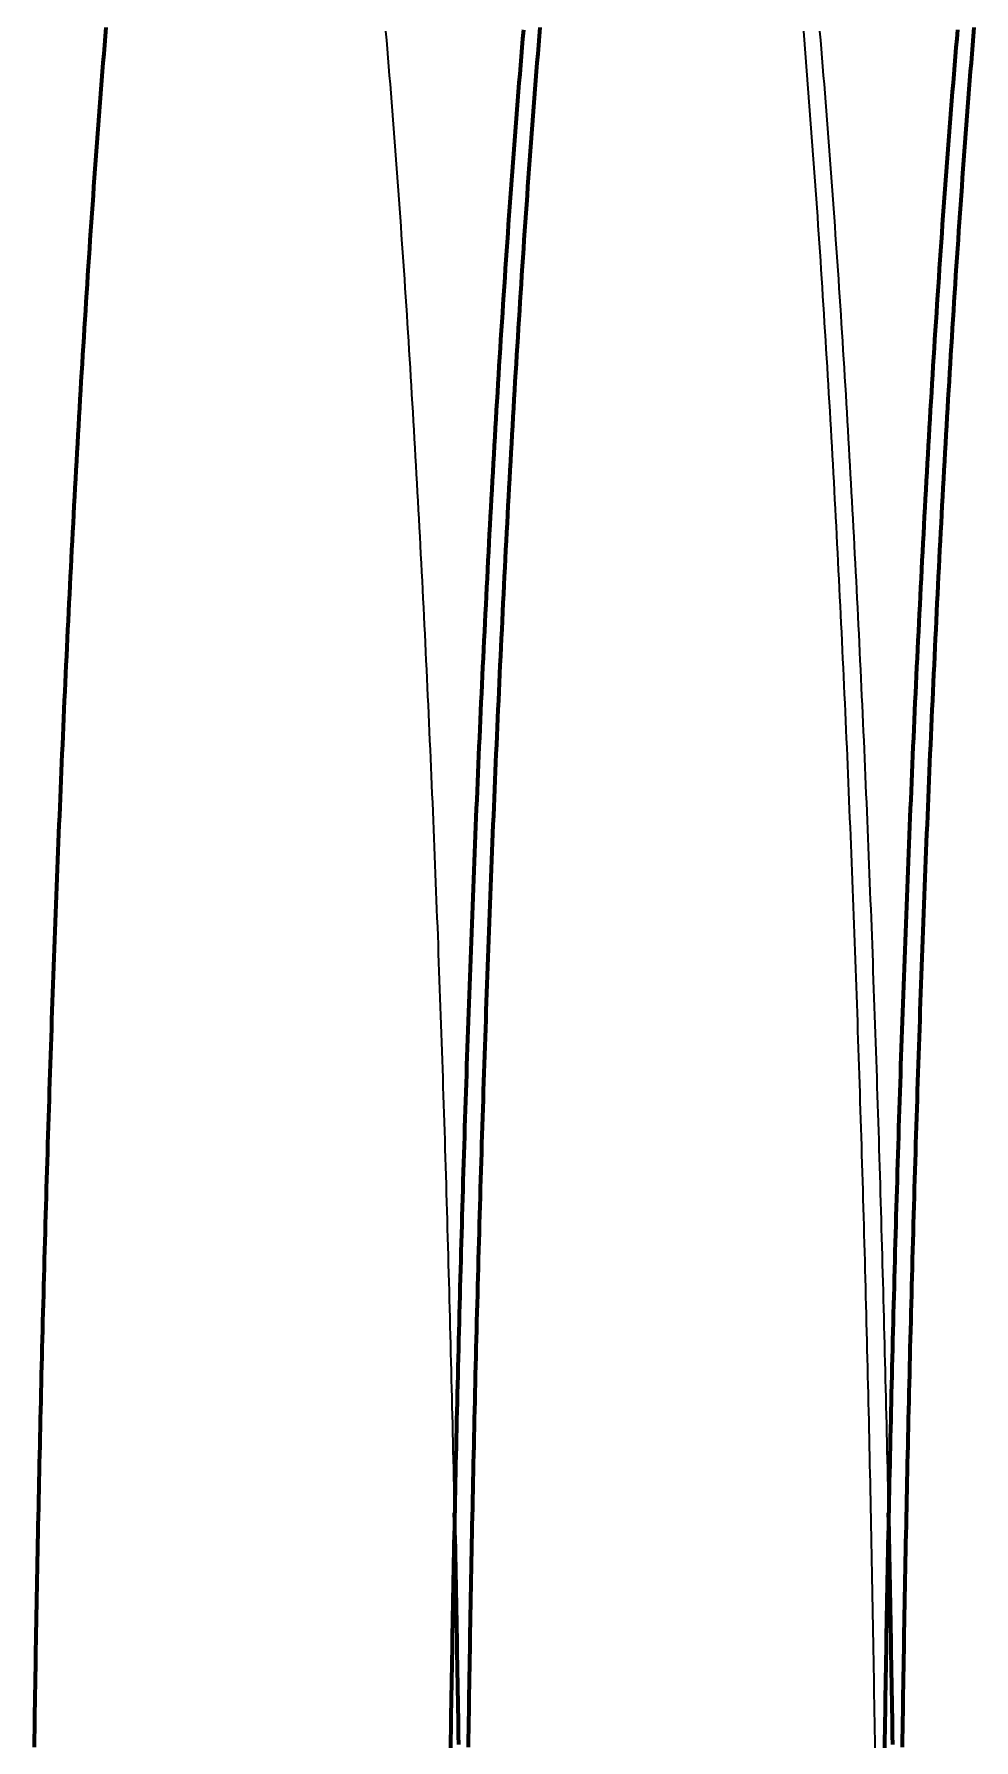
# Model space of a CAD drawing. Header units: millimetres. Extents: x 0 to 2382, y 0 to 420.
# Drawn here: x 262.94 to 268.24, y 315.55 to 325.18 of the extents above; entities that cross this region are included whole.
import ezdxf

# ---------------------------------------------------------------- set-up
doc = ezdxf.new("R2010")
doc.units = ezdxf.units.MM
doc.linetypes.add('IRAM-E-TRAZOS', pattern=[5, 4, -1])
doc.layers.add('01-VISIBLE', color=7, linetype='CONTINUOUS', lineweight=70)
doc.layers.add('02-OCULTA', color=4, linetype='IRAM-E-TRAZOS', lineweight=35)

msp = doc.modelspace()

# ---------------------------------------------------------------- linework, layer by layer
at = {"layer": '01-VISIBLE'}
for points in [[(263.3438, 325.2138), (263.3396, 325.1639), (263.3356, 325.114), (263.3315, 325.064), (263.3275, 325.0141), (263.3235, 324.9642), (263.3196, 324.9142), (263.3157, 324.8643), (263.3118, 324.8144), (263.308, 324.7644), (263.3042, 324.7145), (263.3004, 324.6645), (263.2966, 324.6146), (263.2929, 324.5646), (263.2893, 324.5147), (263.2856, 324.4647), (263.282, 324.4148), (263.2784, 324.3648), (263.2748, 324.3148), (263.2713, 324.2649), (263.2678, 324.2149), (263.2643, 324.1649), (263.2609, 324.115), (263.2575, 324.065), (263.2541, 324.015), (263.2507, 323.965), (263.2474, 323.9151), (263.2441, 323.8651), (263.2408, 323.8151), (263.2375, 323.7651), (263.2343, 323.7151), (263.2311, 323.6651), (263.2279, 323.6151), (263.2247, 323.5651), (263.2216, 323.5152), (263.2185, 323.4652), (263.2154, 323.4152), (263.2123, 323.3652), (263.2093, 323.3152), (263.2063, 323.2652), (263.2033, 323.2152), (263.2003, 323.1652), (263.1974, 323.1152), (263.1945, 323.0652), (263.1915, 323.0152), (263.1887, 322.9651), (263.1858, 322.9151), (263.183, 322.8651), (263.1802, 322.8151), (263.1774, 322.7651), (263.1746, 322.7151), (263.1718, 322.6651), (263.1691, 322.6151), (263.1664, 322.565), (263.1637, 322.515), (263.161, 322.465), (263.1584, 322.415), (263.1558, 322.365), (263.1531, 322.3149), (263.1505, 322.2649), (263.148, 322.2149), (263.1454, 322.1649), (263.1429, 322.1148), (263.1404, 322.0648), (263.1379, 322.0148), (263.1354, 321.9648), (263.1329, 321.9147), (263.1305, 321.8647), (263.1281, 321.8147), (263.1257, 321.7646), (263.1233, 321.7146), (263.1209, 321.6646), (263.1186, 321.6145), (263.1162, 321.5645), (263.1139, 321.5145), (263.1116, 321.4644), (263.1093, 321.4144), (263.1071, 321.3643), (263.1048, 321.3143), (263.1026, 321.2643), (263.1004, 321.2142), (263.0982, 321.1642), (263.096, 321.1141), (263.0938, 321.0641), (263.0917, 321.014), (263.0895, 320.964), (263.0874, 320.914), (263.0853, 320.8639), (263.0832, 320.8139), (263.0812, 320.7638), (263.0791, 320.7138), (263.0771, 320.6637), (263.0751, 320.6137), (263.0731, 320.5636), (263.0711, 320.5136), (263.0691, 320.4635), (263.0671, 320.4135), (263.0652, 320.3634), (263.0633, 320.3134), (263.0613, 320.2633), (263.0594, 320.2132), (263.0576, 320.1632), (263.0557, 320.1131), (263.0538, 320.0631), (263.052, 320.013), (263.0502, 319.963), (263.0483, 319.9129), (263.0465, 319.8628), (263.0448, 319.8128), (263.043, 319.7627), (263.0412, 319.7127), (263.0395, 319.6626), (263.0378, 319.6126), (263.036, 319.5625), (263.0343, 319.5124), (263.0327, 319.4624), (263.031, 319.4123), (263.0293, 319.3622), (263.0277, 319.3122), (263.0261, 319.2621), (263.0244, 319.212), (263.0228, 319.162), (263.0212, 319.1119), (263.0197, 319.0619), (263.0181, 319.0118), (263.0165, 318.9617), (263.015, 318.9117), (263.0135, 318.8616), (263.012, 318.8115), (263.0105, 318.7615), (263.009, 318.7114), (263.0075, 318.6613), (263.006, 318.6112), (263.0046, 318.5612), (263.0032, 318.5111), (263.0017, 318.461), (263.0003, 318.411), (262.9989, 318.3609), (262.9975, 318.3108), (262.9962, 318.2607), (262.9948, 318.2107), (262.9935, 318.1606), (262.9921, 318.1105), (262.9908, 318.0605), (262.9895, 318.0104), (262.9882, 317.9603), (262.9869, 317.9102), (262.9856, 317.8602), (262.9844, 317.8101), (262.9831, 317.76), (262.9819, 317.7099), (262.9806, 317.6599), (262.9794, 317.6098), (262.9782, 317.5597), (262.977, 317.5096), (262.9759, 317.4596), (262.9747, 317.4095), (262.9735, 317.3594), (262.9724, 317.3093), (262.9713, 317.2593), (262.9701, 317.2092), (262.969, 317.1591), (262.9679, 317.109), (262.9668, 317.0589), (262.9658, 317.0089), (262.9647, 316.9588), (262.9637, 316.9087), (262.9626, 316.8586), (262.9616, 316.8085), (262.9606, 316.7585), (262.9596, 316.7084), (262.9586, 316.6583), (262.9576, 316.6082), (262.9566, 316.5581), (262.9557, 316.5081), (262.9547, 316.458), (262.9538, 316.4079), (262.9528, 316.3578), (262.9519, 316.3077), (262.951, 316.2576), (262.9501, 316.2076), (262.9492, 316.1575), (262.9484, 316.1074), (262.9475, 316.0573), (262.9467, 316.0072), (262.9458, 315.9571), (262.945, 315.9071), (262.9442, 315.857), (262.9434, 315.8069), (262.9426, 315.7568), (262.9418, 315.7067), (262.941, 315.6566), (262.9402, 315.6066), (262.9395, 315.5565), (262.9387, 315.5064)], [(265.7008, 325.1991), (265.6966, 325.1492), (265.6924, 325.0994), (265.6882, 325.0495), (265.6841, 324.9996), (265.68, 324.9498), (265.6759, 324.8999), (265.6719, 324.85), (265.6679, 324.8001), (265.6639, 324.7503), (265.66, 324.7004), (265.6562, 324.6505), (265.6523, 324.6006), (265.6485, 324.5507), (265.6447, 324.5008), (265.641, 324.4509), (265.6373, 324.401), (265.6336, 324.3511), (265.6299, 324.3012), (265.6263, 324.2513), (265.6227, 324.2014), (265.6192, 324.1515), (265.6156, 324.1016), (265.6121, 324.0517), (265.6087, 324.0017), (265.6052, 323.9518), (265.6018, 323.9019), (265.5984, 323.852), (265.5951, 323.8021), (265.5917, 323.7521), (265.5884, 323.7022), (265.5851, 323.6523), (265.5819, 323.6023), (265.5787, 323.5524), (265.5755, 323.5025), (265.5723, 323.4525), (265.5691, 323.4026), (265.566, 323.3527), (265.5629, 323.3027), (265.5599, 323.2528), (265.5568, 323.2028), (265.5538, 323.1529), (265.5508, 323.103), (265.5478, 323.053), (265.5448, 323.0031), (265.5419, 322.9531), (265.539, 322.9032), (265.5361, 322.8532), (265.5332, 322.8032), (265.5304, 322.7533), (265.5276, 322.7033), (265.5248, 322.6534), (265.522, 322.6034), (265.5192, 322.5535), (265.5165, 322.5035), (265.5138, 322.4535), (265.5111, 322.4036), (265.5084, 322.3536), (265.5058, 322.3036), (265.5031, 322.2537), (265.5005, 322.2037), (265.4979, 322.1537), (265.4954, 322.1038), (265.4928, 322.0538), (265.4903, 322.0038), (265.4878, 321.9538), (265.4853, 321.9039), (265.4828, 321.8539), (265.4803, 321.8039), (265.4779, 321.7539), (265.4755, 321.704), (265.4731, 321.654), (265.4707, 321.604), (265.4683, 321.554), (265.466, 321.504), (265.4636, 321.4541), (265.4613, 321.4041), (265.459, 321.3541), (265.4567, 321.3041), (265.4545, 321.2541), (265.4522, 321.2041), (265.45, 321.1541), (265.4478, 321.1042), (265.4456, 321.0542), (265.4434, 321.0042), (265.4413, 320.9542), (265.4391, 320.9042), (265.437, 320.8542), (265.4349, 320.8042), (265.4328, 320.7542), (265.4307, 320.7042), (265.4287, 320.6542), (265.4266, 320.6042), (265.4246, 320.5542), (265.4226, 320.5043), (265.4206, 320.4543), (265.4186, 320.4043), (265.4166, 320.3543), (265.4147, 320.3043), (265.4127, 320.2543), (265.4108, 320.2043), (265.4089, 320.1543), (265.407, 320.1043), (265.4051, 320.0543), (265.4033, 320.0043), (265.4014, 319.9543), (265.3996, 319.9043), (265.3978, 319.8542), (265.396, 319.8042), (265.3942, 319.7542), (265.3924, 319.7042), (265.3906, 319.6542), (265.3889, 319.6042), (265.3871, 319.5542), (265.3854, 319.5042), (265.3837, 319.4542), (265.382, 319.4042), (265.3804, 319.3542), (265.3787, 319.3042), (265.377, 319.2542), (265.3754, 319.2042), (265.3738, 319.1541), (265.3722, 319.1041), (265.3706, 319.0541), (265.369, 319.0041), (265.3674, 318.9541), (265.3659, 318.9041), (265.3643, 318.8541), (265.3628, 318.8041), (265.3613, 318.754), (265.3598, 318.704), (265.3583, 318.654), (265.3568, 318.604), (265.3554, 318.554), (265.3539, 318.504), (265.3525, 318.454), (265.3511, 318.4039), (265.3496, 318.3539), (265.3482, 318.3039), (265.3469, 318.2539), (265.3455, 318.2039), (265.3441, 318.1539), (265.3428, 318.1038), (265.3414, 318.0538), (265.3401, 318.0038), (265.3388, 317.9538), (265.3375, 317.9038), (265.3362, 317.8537), (265.335, 317.8037), (265.3337, 317.7537), (265.3324, 317.7037), (265.3312, 317.6537), (265.33, 317.6036), (265.3288, 317.5536), (265.3276, 317.5036), (265.3264, 317.4536), (265.3252, 317.4035), (265.324, 317.3535), (265.3229, 317.3035), (265.3217, 317.2535), (265.3206, 317.2035), (265.3195, 317.1534), (265.3184, 317.1034), (265.3173, 317.0534), (265.3162, 317.0034), (265.3151, 316.9533), (265.3141, 316.9033), (265.313, 316.8533), (265.312, 316.8033), (265.3109, 316.7532), (265.3099, 316.7032), (265.3089, 316.6532), (265.3079, 316.6031), (265.307, 316.5531), (265.306, 316.5031), (265.305, 316.4531), (265.3041, 316.403), (265.3032, 316.353), (265.3022, 316.303), (265.3013, 316.253), (265.3004, 316.2029), (265.2995, 316.1529), (265.2986, 316.1029), (265.2978, 316.0528), (265.2969, 316.0028), (265.2961, 315.9528), (265.2952, 315.9027), (265.2944, 315.8527), (265.2936, 315.8027), (265.2928, 315.7527), (265.292, 315.7026), (265.2912, 315.6526), (265.2904, 315.6026), (265.2897, 315.5525), (265.2889, 315.5025)], [(265.7938, 325.2138), (265.7896, 325.1639), (265.7856, 325.114), (265.7815, 325.064), (265.7775, 325.0141), (265.7735, 324.9642), (265.7696, 324.9142), (265.7657, 324.8643), (265.7618, 324.8144), (265.758, 324.7644), (265.7542, 324.7145), (265.7504, 324.6645), (265.7466, 324.6146), (265.7429, 324.5646), (265.7393, 324.5147), (265.7356, 324.4647), (265.732, 324.4148), (265.7284, 324.3648), (265.7248, 324.3148), (265.7213, 324.2649), (265.7178, 324.2149), (265.7143, 324.1649), (265.7109, 324.115), (265.7075, 324.065), (265.7041, 324.015), (265.7007, 323.965), (265.6974, 323.9151), (265.6941, 323.8651), (265.6908, 323.8151), (265.6875, 323.7651), (265.6843, 323.7151), (265.6811, 323.6651), (265.6779, 323.6151), (265.6747, 323.5651), (265.6716, 323.5152), (265.6685, 323.4652), (265.6654, 323.4152), (265.6623, 323.3652), (265.6593, 323.3152), (265.6563, 323.2652), (265.6533, 323.2152), (265.6503, 323.1652), (265.6474, 323.1152), (265.6445, 323.0652), (265.6415, 323.0152), (265.6387, 322.9651), (265.6358, 322.9151), (265.633, 322.8651), (265.6302, 322.8151), (265.6274, 322.7651), (265.6246, 322.7151), (265.6218, 322.6651), (265.6191, 322.6151), (265.6164, 322.565), (265.6137, 322.515), (265.611, 322.465), (265.6084, 322.415), (265.6058, 322.365), (265.6031, 322.3149), (265.6005, 322.2649), (265.598, 322.2149), (265.5954, 322.1649), (265.5929, 322.1148), (265.5904, 322.0648), (265.5879, 322.0148), (265.5854, 321.9648), (265.5829, 321.9147), (265.5805, 321.8647), (265.5781, 321.8147), (265.5757, 321.7646), (265.5733, 321.7146), (265.5709, 321.6646), (265.5686, 321.6145), (265.5662, 321.5645), (265.5639, 321.5145), (265.5616, 321.4644), (265.5593, 321.4144), (265.5571, 321.3643), (265.5548, 321.3143), (265.5526, 321.2643), (265.5504, 321.2142), (265.5482, 321.1642), (265.546, 321.1141), (265.5438, 321.0641), (265.5417, 321.014), (265.5395, 320.964), (265.5374, 320.914), (265.5353, 320.8639), (265.5332, 320.8139), (265.5312, 320.7638), (265.5291, 320.7138), (265.5271, 320.6637), (265.5251, 320.6137), (265.5231, 320.5636), (265.5211, 320.5136), (265.5191, 320.4635), (265.5171, 320.4135), (265.5152, 320.3634), (265.5133, 320.3134), (265.5113, 320.2633), (265.5094, 320.2132), (265.5076, 320.1632), (265.5057, 320.1131), (265.5038, 320.0631), (265.502, 320.013), (265.5002, 319.963), (265.4983, 319.9129), (265.4965, 319.8628), (265.4948, 319.8128), (265.493, 319.7627), (265.4912, 319.7127), (265.4895, 319.6626), (265.4878, 319.6126), (265.486, 319.5625), (265.4843, 319.5124), (265.4827, 319.4624), (265.481, 319.4123), (265.4793, 319.3622), (265.4777, 319.3122), (265.4761, 319.2621), (265.4744, 319.212), (265.4728, 319.162), (265.4712, 319.1119), (265.4697, 319.0619), (265.4681, 319.0118), (265.4665, 318.9617), (265.465, 318.9117), (265.4635, 318.8616), (265.462, 318.8115), (265.4605, 318.7615), (265.459, 318.7114), (265.4575, 318.6613), (265.456, 318.6112), (265.4546, 318.5612), (265.4532, 318.5111), (265.4517, 318.461), (265.4503, 318.411), (265.4489, 318.3609), (265.4475, 318.3108), (265.4462, 318.2607), (265.4448, 318.2107), (265.4435, 318.1606), (265.4421, 318.1105), (265.4408, 318.0605), (265.4395, 318.0104), (265.4382, 317.9603), (265.4369, 317.9102), (265.4356, 317.8602), (265.4344, 317.8101), (265.4331, 317.76), (265.4319, 317.7099), (265.4306, 317.6599), (265.4294, 317.6098), (265.4282, 317.5597), (265.427, 317.5096), (265.4259, 317.4596), (265.4247, 317.4095), (265.4235, 317.3594), (265.4224, 317.3093), (265.4213, 317.2593), (265.4201, 317.2092), (265.419, 317.1591), (265.4179, 317.109), (265.4168, 317.0589), (265.4158, 317.0089), (265.4147, 316.9588), (265.4137, 316.9087), (265.4126, 316.8586), (265.4116, 316.8085), (265.4106, 316.7585), (265.4096, 316.7084), (265.4086, 316.6583), (265.4076, 316.6082), (265.4066, 316.5581), (265.4057, 316.5081), (265.4047, 316.458), (265.4038, 316.4079), (265.4028, 316.3578), (265.4019, 316.3077), (265.401, 316.2576), (265.4001, 316.2076), (265.3992, 316.1575), (265.3984, 316.1074), (265.3975, 316.0573), (265.3967, 316.0072), (265.3958, 315.9571), (265.395, 315.9071), (265.3942, 315.857), (265.3934, 315.8069), (265.3926, 315.7568), (265.3918, 315.7067), (265.391, 315.6566), (265.3902, 315.6066), (265.3895, 315.5565), (265.3887, 315.5064)], [(268.1508, 325.1991), (268.1466, 325.1492), (268.1424, 325.0994), (268.1382, 325.0495), (268.1341, 324.9996), (268.13, 324.9498), (268.1259, 324.8999), (268.1219, 324.85), (268.1179, 324.8001), (268.1139, 324.7503), (268.11, 324.7004), (268.1062, 324.6505), (268.1023, 324.6006), (268.0985, 324.5507), (268.0947, 324.5008), (268.091, 324.4509), (268.0873, 324.401), (268.0836, 324.3511), (268.0799, 324.3012), (268.0763, 324.2513), (268.0727, 324.2014), (268.0692, 324.1515), (268.0656, 324.1016), (268.0621, 324.0517), (268.0587, 324.0017), (268.0552, 323.9518), (268.0518, 323.9019), (268.0484, 323.852), (268.0451, 323.8021), (268.0417, 323.7521), (268.0384, 323.7022), (268.0351, 323.6523), (268.0319, 323.6023), (268.0287, 323.5524), (268.0255, 323.5025), (268.0223, 323.4525), (268.0191, 323.4026), (268.016, 323.3527), (268.0129, 323.3027), (268.0099, 323.2528), (268.0068, 323.2028), (268.0038, 323.1529), (268.0008, 323.103), (267.9978, 323.053), (267.9948, 323.0031), (267.9919, 322.9531), (267.989, 322.9032), (267.9861, 322.8532), (267.9832, 322.8032), (267.9804, 322.7533), (267.9776, 322.7033), (267.9748, 322.6534), (267.972, 322.6034), (267.9692, 322.5535), (267.9665, 322.5035), (267.9638, 322.4535), (267.9611, 322.4036), (267.9584, 322.3536), (267.9558, 322.3036), (267.9531, 322.2537), (267.9505, 322.2037), (267.9479, 322.1537), (267.9454, 322.1038), (267.9428, 322.0538), (267.9403, 322.0038), (267.9378, 321.9538), (267.9353, 321.9039), (267.9328, 321.8539), (267.9303, 321.8039), (267.9279, 321.7539), (267.9255, 321.704), (267.9231, 321.654), (267.9207, 321.604), (267.9183, 321.554), (267.916, 321.504), (267.9136, 321.4541), (267.9113, 321.4041), (267.909, 321.3541), (267.9067, 321.3041), (267.9045, 321.2541), (267.9022, 321.2041), (267.9, 321.1541), (267.8978, 321.1042), (267.8956, 321.0542), (267.8934, 321.0042), (267.8913, 320.9542), (267.8891, 320.9042), (267.887, 320.8542), (267.8849, 320.8042), (267.8828, 320.7542), (267.8807, 320.7042), (267.8787, 320.6542), (267.8766, 320.6042), (267.8746, 320.5542), (267.8726, 320.5043), (267.8706, 320.4543), (267.8686, 320.4043), (267.8666, 320.3543), (267.8647, 320.3043), (267.8627, 320.2543), (267.8608, 320.2043), (267.8589, 320.1543), (267.857, 320.1043), (267.8551, 320.0543), (267.8533, 320.0043), (267.8514, 319.9543), (267.8496, 319.9043), (267.8478, 319.8542), (267.846, 319.8042), (267.8442, 319.7542), (267.8424, 319.7042), (267.8406, 319.6542), (267.8389, 319.6042), (267.8371, 319.5542), (267.8354, 319.5042), (267.8337, 319.4542), (267.832, 319.4042), (267.8304, 319.3542), (267.8287, 319.3042), (267.827, 319.2542), (267.8254, 319.2042), (267.8238, 319.1541), (267.8222, 319.1041), (267.8206, 319.0541), (267.819, 319.0041), (267.8174, 318.9541), (267.8159, 318.9041), (267.8143, 318.8541), (267.8128, 318.8041), (267.8113, 318.754), (267.8098, 318.704), (267.8083, 318.654), (267.8068, 318.604), (267.8054, 318.554), (267.8039, 318.504), (267.8025, 318.454), (267.8011, 318.4039), (267.7996, 318.3539), (267.7982, 318.3039), (267.7969, 318.2539), (267.7955, 318.2039), (267.7941, 318.1539), (267.7928, 318.1038), (267.7914, 318.0538), (267.7901, 318.0038), (267.7888, 317.9538), (267.7875, 317.9038), (267.7862, 317.8537), (267.785, 317.8037), (267.7837, 317.7537), (267.7824, 317.7037), (267.7812, 317.6537), (267.78, 317.6036), (267.7788, 317.5536), (267.7776, 317.5036), (267.7764, 317.4536), (267.7752, 317.4035), (267.774, 317.3535), (267.7729, 317.3035), (267.7717, 317.2535), (267.7706, 317.2035), (267.7695, 317.1534), (267.7684, 317.1034), (267.7673, 317.0534), (267.7662, 317.0034), (267.7651, 316.9533), (267.7641, 316.9033), (267.763, 316.8533), (267.762, 316.8033), (267.7609, 316.7532), (267.7599, 316.7032), (267.7589, 316.6532), (267.7579, 316.6031), (267.757, 316.5531), (267.756, 316.5031), (267.755, 316.4531), (267.7541, 316.403), (267.7532, 316.353), (267.7522, 316.303), (267.7513, 316.253), (267.7504, 316.2029), (267.7495, 316.1529), (267.7486, 316.1029), (267.7478, 316.0528), (267.7469, 316.0028), (267.7461, 315.9528), (267.7452, 315.9027), (267.7444, 315.8527), (267.7436, 315.8027), (267.7428, 315.7527), (267.742, 315.7026), (267.7412, 315.6526), (267.7404, 315.6026), (267.7397, 315.5525), (267.7389, 315.5025)], [(268.2438, 325.2138), (268.2396, 325.1639), (268.2356, 325.114), (268.2315, 325.064), (268.2275, 325.0141), (268.2235, 324.9642), (268.2196, 324.9142), (268.2157, 324.8643), (268.2118, 324.8144), (268.208, 324.7644), (268.2042, 324.7145), (268.2004, 324.6645), (268.1966, 324.6146), (268.1929, 324.5646), (268.1893, 324.5147), (268.1856, 324.4647), (268.182, 324.4148), (268.1784, 324.3648), (268.1748, 324.3148), (268.1713, 324.2649), (268.1678, 324.2149), (268.1643, 324.1649), (268.1609, 324.115), (268.1575, 324.065), (268.1541, 324.015), (268.1507, 323.965), (268.1474, 323.9151), (268.1441, 323.8651), (268.1408, 323.8151), (268.1375, 323.7651), (268.1343, 323.7151), (268.1311, 323.6651), (268.1279, 323.6151), (268.1247, 323.5651), (268.1216, 323.5152), (268.1185, 323.4652), (268.1154, 323.4152), (268.1123, 323.3652), (268.1093, 323.3152), (268.1063, 323.2652), (268.1033, 323.2152), (268.1003, 323.1652), (268.0974, 323.1152), (268.0945, 323.0652), (268.0915, 323.0152), (268.0887, 322.9651), (268.0858, 322.9151), (268.083, 322.8651), (268.0802, 322.8151), (268.0774, 322.7651), (268.0746, 322.7151), (268.0718, 322.6651), (268.0691, 322.6151), (268.0664, 322.565), (268.0637, 322.515), (268.061, 322.465), (268.0584, 322.415), (268.0558, 322.365), (268.0531, 322.3149), (268.0505, 322.2649), (268.048, 322.2149), (268.0454, 322.1649), (268.0429, 322.1148), (268.0404, 322.0648), (268.0379, 322.0148), (268.0354, 321.9648), (268.0329, 321.9147), (268.0305, 321.8647), (268.0281, 321.8147), (268.0257, 321.7646), (268.0233, 321.7146), (268.0209, 321.6646), (268.0186, 321.6145), (268.0162, 321.5645), (268.0139, 321.5145), (268.0116, 321.4644), (268.0093, 321.4144), (268.0071, 321.3643), (268.0048, 321.3143), (268.0026, 321.2643), (268.0004, 321.2142), (267.9982, 321.1642), (267.996, 321.1141), (267.9938, 321.0641), (267.9917, 321.014), (267.9895, 320.964), (267.9874, 320.914), (267.9853, 320.8639), (267.9832, 320.8139), (267.9812, 320.7638), (267.9791, 320.7138), (267.9771, 320.6637), (267.9751, 320.6137), (267.9731, 320.5636), (267.9711, 320.5136), (267.9691, 320.4635), (267.9671, 320.4135), (267.9652, 320.3634), (267.9633, 320.3134), (267.9613, 320.2633), (267.9594, 320.2132), (267.9576, 320.1632), (267.9557, 320.1131), (267.9538, 320.0631), (267.952, 320.013), (267.9502, 319.963), (267.9483, 319.9129), (267.9465, 319.8628), (267.9448, 319.8128), (267.943, 319.7627), (267.9412, 319.7127), (267.9395, 319.6626), (267.9378, 319.6126), (267.936, 319.5625), (267.9343, 319.5124), (267.9327, 319.4624), (267.931, 319.4123), (267.9293, 319.3622), (267.9277, 319.3122), (267.9261, 319.2621), (267.9244, 319.212), (267.9228, 319.162), (267.9212, 319.1119), (267.9197, 319.0619), (267.9181, 319.0118), (267.9165, 318.9617), (267.915, 318.9117), (267.9135, 318.8616), (267.912, 318.8115), (267.9105, 318.7615), (267.909, 318.7114), (267.9075, 318.6613), (267.906, 318.6112), (267.9046, 318.5612), (267.9032, 318.5111), (267.9017, 318.461), (267.9003, 318.411), (267.8989, 318.3609), (267.8975, 318.3108), (267.8962, 318.2607), (267.8948, 318.2107), (267.8935, 318.1606), (267.8921, 318.1105), (267.8908, 318.0605), (267.8895, 318.0104), (267.8882, 317.9603), (267.8869, 317.9102), (267.8856, 317.8602), (267.8844, 317.8101), (267.8831, 317.76), (267.8819, 317.7099), (267.8806, 317.6599), (267.8794, 317.6098), (267.8782, 317.5597), (267.877, 317.5096), (267.8759, 317.4596), (267.8747, 317.4095), (267.8735, 317.3594), (267.8724, 317.3093), (267.8713, 317.2593), (267.8701, 317.2092), (267.869, 317.1591), (267.8679, 317.109), (267.8668, 317.0589), (267.8658, 317.0089), (267.8647, 316.9588), (267.8637, 316.9087), (267.8626, 316.8586), (267.8616, 316.8085), (267.8606, 316.7585), (267.8596, 316.7084), (267.8586, 316.6583), (267.8576, 316.6082), (267.8566, 316.5581), (267.8557, 316.5081), (267.8547, 316.458), (267.8538, 316.4079), (267.8528, 316.3578), (267.8519, 316.3077), (267.851, 316.2576), (267.8501, 316.2076), (267.8492, 316.1575), (267.8484, 316.1074), (267.8475, 316.0573), (267.8467, 316.0072), (267.8458, 315.9571), (267.845, 315.9071), (267.8442, 315.857), (267.8434, 315.8069), (267.8426, 315.7568), (267.8418, 315.7067), (267.841, 315.6566), (267.8402, 315.6066), (267.8395, 315.5565), (267.8387, 315.5064)], [(265.3358, 315.5211), (265.335, 315.5714), (265.3343, 315.6217), (265.3335, 315.672), (265.3327, 315.7223), (265.3319, 315.7726), (265.3311, 315.8229), (265.3303, 315.8731), (265.3294, 315.9234), (265.3286, 315.9737), (265.3277, 316.024), (265.3269, 316.0743), (265.326, 316.1246), (265.3251, 316.1749), (265.3242, 316.2252), (265.3233, 316.2754), (265.3224, 316.3257), (265.3214, 316.376), (265.3205, 316.4263), (265.3195, 316.4766), (265.3186, 316.5269), (265.3176, 316.5772), (265.3166, 316.6275), (265.3156, 316.6777), (265.3146, 316.728), (265.3135, 316.7783), (265.3125, 316.8286)], [(267.7858, 315.5211), (267.785, 315.5714), (267.7843, 315.6217), (267.7835, 315.672), (267.7827, 315.7223), (267.7819, 315.7726), (267.7811, 315.8229), (267.7803, 315.8731), (267.7794, 315.9234), (267.7786, 315.9737), (267.7777, 316.024), (267.7769, 316.0743), (267.776, 316.1246), (267.7751, 316.1749), (267.7742, 316.2252), (267.7733, 316.2754), (267.7724, 316.3257), (267.7714, 316.376), (267.7705, 316.4263), (267.7695, 316.4766), (267.7686, 316.5269), (267.7676, 316.5772), (267.7666, 316.6275), (267.7656, 316.6777), (267.7646, 316.728), (267.7635, 316.7783), (267.7625, 316.8286)]]:
    msp.add_lwpolyline(points, dxfattribs=at)
at = {"layer": '02-OCULTA'}
for points in [[(265.3125, 316.8286), (265.3115, 316.8787), (265.3104, 316.9289), (265.3093, 316.979), (265.3082, 317.0291), (265.3072, 317.0792), (265.3061, 317.1294), (265.3049, 317.1795), (265.3038, 317.2296), (265.3027, 317.2798), (265.3015, 317.3299), (265.3004, 317.38), (265.2992, 317.4302), (265.298, 317.4803), (265.2968, 317.5304), (265.2956, 317.5805), (265.2944, 317.6307), (265.2931, 317.6808), (265.2919, 317.7309), (265.2906, 317.7811), (265.2894, 317.8312), (265.2881, 317.8813), (265.2868, 317.9314), (265.2855, 317.9816), (265.2841, 318.0317), (265.2828, 318.0818), (265.2815, 318.1319), (265.2801, 318.1821), (265.2787, 318.2322), (265.2774, 318.2823), (265.276, 318.3324), (265.2745, 318.3826), (265.2731, 318.4327), (265.2717, 318.4828), (265.2702, 318.5329), (265.2688, 318.583), (265.2673, 318.6332), (265.2658, 318.6833), (265.2643, 318.7334), (265.2628, 318.7835), (265.2613, 318.8336), (265.2597, 318.8838), (265.2582, 318.9339), (265.2566, 318.984), (265.255, 319.0341), (265.2535, 319.0842), (265.2519, 319.1344), (265.2502, 319.1845), (265.2486, 319.2346), (265.247, 319.2847), (265.2453, 319.3348), (265.2436, 319.3849), (265.2419, 319.4351), (265.2402, 319.4852), (265.2385, 319.5353), (265.2368, 319.5854), (265.235, 319.6355), (265.2333, 319.6856), (265.2315, 319.7357), (265.2297, 319.7858), (265.2279, 319.836), (265.2261, 319.8861), (265.2243, 319.9362), (265.2224, 319.9863), (265.2206, 320.0364), (265.2187, 320.0865), (265.2168, 320.1366), (265.2149, 320.1867), (265.213, 320.2368), (265.211, 320.2869), (265.2091, 320.337), (265.2071, 320.3871), (265.2051, 320.4372), (265.2031, 320.4873), (265.2011, 320.5374), (265.1991, 320.5875), (265.197, 320.6376), (265.195, 320.6877), (265.1929, 320.7378), (265.1908, 320.7879), (265.1887, 320.838), (265.1866, 320.8881), (265.1844, 320.9382), (265.1823, 320.9883), (265.1801, 321.0384), (265.1779, 321.0885), (265.1757, 321.1386), (265.1735, 321.1887), (265.1712, 321.2388), (265.1689, 321.2889), (265.1667, 321.339), (265.1644, 321.3891), (265.1621, 321.4392), (265.1597, 321.4893), (265.1574, 321.5393), (265.155, 321.5894), (265.1526, 321.6395), (265.1502, 321.6896), (265.1478, 321.7397), (265.1454, 321.7898), (265.1429, 321.8399), (265.1404, 321.8899), (265.1379, 321.94), (265.1354, 321.9901), (265.1329, 322.0402), (265.1303, 322.0903), (265.1278, 322.1403), (265.1252, 322.1904), (265.1225, 322.2405), (265.1199, 322.2906), (265.1173, 322.3406), (265.1146, 322.3907), (265.1119, 322.4408), (265.1092, 322.4908), (265.1064, 322.5409), (265.1037, 322.591), (265.1009, 322.641), (265.0981, 322.6911), (265.0953, 322.7412), (265.0924, 322.7912), (265.0896, 322.8413), (265.0867, 322.8914), (265.0838, 322.9414), (265.0808, 322.9915), (265.0779, 323.0415), (265.0749, 323.0916), (265.0719, 323.1416), (265.0689, 323.1917), (265.0658, 323.2417), (265.0627, 323.2918), (265.0596, 323.3418), (265.0565, 323.3919), (265.0534, 323.4419), (265.0502, 323.492), (265.047, 323.542), (265.0438, 323.592), (265.0405, 323.6421), (265.0372, 323.6921), (265.0339, 323.7422), (265.0306, 323.7922), (265.0272, 323.8422), (265.0239, 323.8922), (265.0204, 323.9423), (265.017, 323.9923), (265.0135, 324.0423), (265.01, 324.0923), (265.0065, 324.1424), (265.0029, 324.1924), (264.9993, 324.2424), (264.9957, 324.2924), (264.9921, 324.3424), (264.9884, 324.3924), (264.9847, 324.4424), (264.9809, 324.4924), (264.9771, 324.5424), (264.9733, 324.5924), (264.9695, 324.6424), (264.9656, 324.6924), (264.9617, 324.7424), (264.9577, 324.7924), (264.9537, 324.8424), (264.9497, 324.8924), (264.9456, 324.9423), (264.9415, 324.9923), (264.9374, 325.0423), (264.9332, 325.0922), (264.929, 325.1422), (264.9247, 325.1922)], [(267.6863, 315.5008), (267.6856, 315.5508), (267.6848, 315.6008), (267.6841, 315.6508), (267.6833, 315.7008), (267.6825, 315.7508), (267.6817, 315.8008), (267.6809, 315.8508), (267.6801, 315.9008), (267.6793, 315.9508), (267.6785, 316.0008), (267.6776, 316.0509), (267.6767, 316.1009), (267.6759, 316.1509), (267.675, 316.2009), (267.6741, 316.2509), (267.6732, 316.3009), (267.6723, 316.3509), (267.6714, 316.4009), (267.6704, 316.4509), (267.6695, 316.5009), (267.6685, 316.5509), (267.6676, 316.6009), (267.6666, 316.6509), (267.6656, 316.7009), (267.6646, 316.7509), (267.6636, 316.8009), (267.6625, 316.8509), (267.6615, 316.9009), (267.6605, 316.9509), (267.6594, 317.0009), (267.6583, 317.0509), (267.6572, 317.1009), (267.6561, 317.1509), (267.655, 317.2009), (267.6539, 317.2509), (267.6528, 317.3009), (267.6517, 317.3509), (267.6505, 317.4009), (267.6493, 317.4509), (267.6482, 317.5009), (267.647, 317.5509), (267.6458, 317.6009), (267.6446, 317.6509), (267.6433, 317.7009), (267.6421, 317.7509), (267.6409, 317.8009), (267.6396, 317.8509), (267.6383, 317.9009), (267.6371, 317.9509), (267.6358, 318.0009), (267.6345, 318.0509), (267.6331, 318.1009), (267.6318, 318.1509), (267.6305, 318.2009), (267.6291, 318.2509), (267.6277, 318.3009), (267.6264, 318.3509), (267.625, 318.4008), (267.6236, 318.4508), (267.6221, 318.5008), (267.6207, 318.5508), (267.6193, 318.6008), (267.6178, 318.6508), (267.6163, 318.7008), (267.6149, 318.7508), (267.6134, 318.8008), (267.6119, 318.8508), (267.6103, 318.9008), (267.6088, 318.9507), (267.6073, 319.0007), (267.6057, 319.0507), (267.6041, 319.1007), (267.6025, 319.1507), (267.6009, 319.2007), (267.5993, 319.2507), (267.5977, 319.3007), (267.5961, 319.3506), (267.5944, 319.4006), (267.5927, 319.4506), (267.5911, 319.5006), (267.5894, 319.5506), (267.5877, 319.6006), (267.5859, 319.6505), (267.5842, 319.7005), (267.5824, 319.7505), (267.5807, 319.8005), (267.5789, 319.8505), (267.5771, 319.9005), (267.5753, 319.9504), (267.5735, 320.0004), (267.5716, 320.0504), (267.5698, 320.1004), (267.5679, 320.1504), (267.5661, 320.2003), (267.5642, 320.2503), (267.5623, 320.3003), (267.5603, 320.3503), (267.5584, 320.4002), (267.5564, 320.4502), (267.5545, 320.5002), (267.5525, 320.5502), (267.5505, 320.6001), (267.5485, 320.6501), (267.5464, 320.7001), (267.5444, 320.75), (267.5423, 320.8), (267.5403, 320.85), (267.5382, 320.8999), (267.5361, 320.9499), (267.5339, 320.9999), (267.5318, 321.0499), (267.5296, 321.0998), (267.5275, 321.1498), (267.5253, 321.1997), (267.5231, 321.2497), (267.5208, 321.2997), (267.5186, 321.3496), (267.5163, 321.3996), (267.5141, 321.4496), (267.5118, 321.4995), (267.5095, 321.5495), (267.5071, 321.5994), (267.5048, 321.6494), (267.5024, 321.6994), (267.5001, 321.7493), (267.4977, 321.7993), (267.4953, 321.8492), (267.4928, 321.8992), (267.4904, 321.9491), (267.4879, 321.9991), (267.4854, 322.049), (267.4829, 322.099), (267.4804, 322.1489), (267.4778, 322.1989), (267.4753, 322.2488), (267.4727, 322.2988), (267.4701, 322.3487), (267.4675, 322.3987), (267.4648, 322.4486), (267.4622, 322.4985), (267.4595, 322.5485), (267.4568, 322.5984), (267.4541, 322.6484), (267.4513, 322.6983), (267.4486, 322.7482), (267.4458, 322.7982), (267.443, 322.8481), (267.4402, 322.898), (267.4373, 322.948), (267.4344, 322.9979), (267.4316, 323.0478), (267.4286, 323.0978), (267.4257, 323.1477), (267.4228, 323.1976), (267.4198, 323.2475), (267.4168, 323.2975), (267.4137, 323.3474), (267.4107, 323.3973), (267.4076, 323.4472), (267.4045, 323.4971), (267.4014, 323.547), (267.3983, 323.597), (267.3951, 323.6469), (267.3919, 323.6968), (267.3887, 323.7467), (267.3854, 323.7966), (267.3822, 323.8465), (267.3789, 323.8964), (267.3755, 323.9463), (267.3722, 323.9962), (267.3688, 324.0461), (267.3654, 324.096), (267.362, 324.1459), (267.3585, 324.1958), (267.355, 324.2457), (267.3515, 324.2956), (267.348, 324.3455), (267.3444, 324.3953), (267.3408, 324.4452), (267.3372, 324.4951), (267.3335, 324.545), (267.3298, 324.5949), (267.3261, 324.6447), (267.3223, 324.6946), (267.3186, 324.7445), (267.3147, 324.7943), (267.3109, 324.8442), (267.307, 324.8941), (267.3031, 324.9439), (267.2991, 324.9938), (267.2951, 325.0436), (267.2911, 325.0935), (267.287, 325.1433), (267.283, 325.1932)], [(267.7625, 316.8286), (267.7615, 316.8787), (267.7604, 316.9289), (267.7593, 316.979), (267.7582, 317.0291), (267.7572, 317.0792), (267.7561, 317.1294), (267.7549, 317.1795), (267.7538, 317.2296), (267.7527, 317.2798), (267.7515, 317.3299), (267.7504, 317.38), (267.7492, 317.4302), (267.748, 317.4803), (267.7468, 317.5304), (267.7456, 317.5805), (267.7444, 317.6307), (267.7431, 317.6808), (267.7419, 317.7309), (267.7406, 317.7811), (267.7394, 317.8312), (267.7381, 317.8813), (267.7368, 317.9314), (267.7355, 317.9816), (267.7341, 318.0317), (267.7328, 318.0818), (267.7315, 318.1319), (267.7301, 318.1821), (267.7287, 318.2322), (267.7274, 318.2823), (267.726, 318.3324), (267.7245, 318.3826), (267.7231, 318.4327), (267.7217, 318.4828), (267.7202, 318.5329), (267.7188, 318.583), (267.7173, 318.6332), (267.7158, 318.6833), (267.7143, 318.7334), (267.7128, 318.7835), (267.7113, 318.8336), (267.7097, 318.8838), (267.7082, 318.9339), (267.7066, 318.984), (267.705, 319.0341), (267.7035, 319.0842), (267.7019, 319.1344), (267.7002, 319.1845), (267.6986, 319.2346), (267.697, 319.2847), (267.6953, 319.3348), (267.6936, 319.3849), (267.6919, 319.4351), (267.6902, 319.4852), (267.6885, 319.5353), (267.6868, 319.5854), (267.685, 319.6355), (267.6833, 319.6856), (267.6815, 319.7357), (267.6797, 319.7858), (267.6779, 319.836), (267.6761, 319.8861), (267.6743, 319.9362), (267.6724, 319.9863), (267.6706, 320.0364), (267.6687, 320.0865), (267.6668, 320.1366), (267.6649, 320.1867), (267.663, 320.2368), (267.661, 320.2869), (267.6591, 320.337), (267.6571, 320.3871), (267.6551, 320.4372), (267.6531, 320.4873), (267.6511, 320.5374), (267.6491, 320.5875), (267.647, 320.6376), (267.645, 320.6877), (267.6429, 320.7378), (267.6408, 320.7879), (267.6387, 320.838), (267.6366, 320.8881), (267.6344, 320.9382), (267.6323, 320.9883), (267.6301, 321.0384), (267.6279, 321.0885), (267.6257, 321.1386), (267.6235, 321.1887), (267.6212, 321.2388), (267.6189, 321.2889), (267.6167, 321.339), (267.6144, 321.3891), (267.6121, 321.4392), (267.6097, 321.4893), (267.6074, 321.5393), (267.605, 321.5894), (267.6026, 321.6395), (267.6002, 321.6896), (267.5978, 321.7397), (267.5954, 321.7898), (267.5929, 321.8399), (267.5904, 321.8899), (267.5879, 321.94), (267.5854, 321.9901), (267.5829, 322.0402), (267.5803, 322.0903), (267.5778, 322.1403), (267.5752, 322.1904), (267.5725, 322.2405), (267.5699, 322.2906), (267.5673, 322.3406), (267.5646, 322.3907), (267.5619, 322.4408), (267.5592, 322.4908), (267.5564, 322.5409), (267.5537, 322.591), (267.5509, 322.641), (267.5481, 322.6911), (267.5453, 322.7412), (267.5424, 322.7912), (267.5396, 322.8413), (267.5367, 322.8914), (267.5338, 322.9414), (267.5308, 322.9915), (267.5279, 323.0415), (267.5249, 323.0916), (267.5219, 323.1416), (267.5189, 323.1917), (267.5158, 323.2417), (267.5127, 323.2918), (267.5096, 323.3418), (267.5065, 323.3919), (267.5034, 323.4419), (267.5002, 323.492), (267.497, 323.542), (267.4938, 323.592), (267.4905, 323.6421), (267.4872, 323.6921), (267.4839, 323.7422), (267.4806, 323.7922), (267.4772, 323.8422), (267.4739, 323.8922), (267.4704, 323.9423), (267.467, 323.9923), (267.4635, 324.0423), (267.46, 324.0923), (267.4565, 324.1424), (267.4529, 324.1924), (267.4493, 324.2424), (267.4457, 324.2924), (267.4421, 324.3424), (267.4384, 324.3924), (267.4347, 324.4424), (267.4309, 324.4924), (267.4271, 324.5424), (267.4233, 324.5924), (267.4195, 324.6424), (267.4156, 324.6924), (267.4117, 324.7424), (267.4077, 324.7924), (267.4037, 324.8424), (267.3997, 324.8924), (267.3956, 324.9423), (267.3915, 324.9923), (267.3874, 325.0423), (267.3832, 325.0922), (267.379, 325.1422), (267.3747, 325.1922)]]:
    msp.add_lwpolyline(points, dxfattribs=at)

doc.saveas('drawing.dxf')
